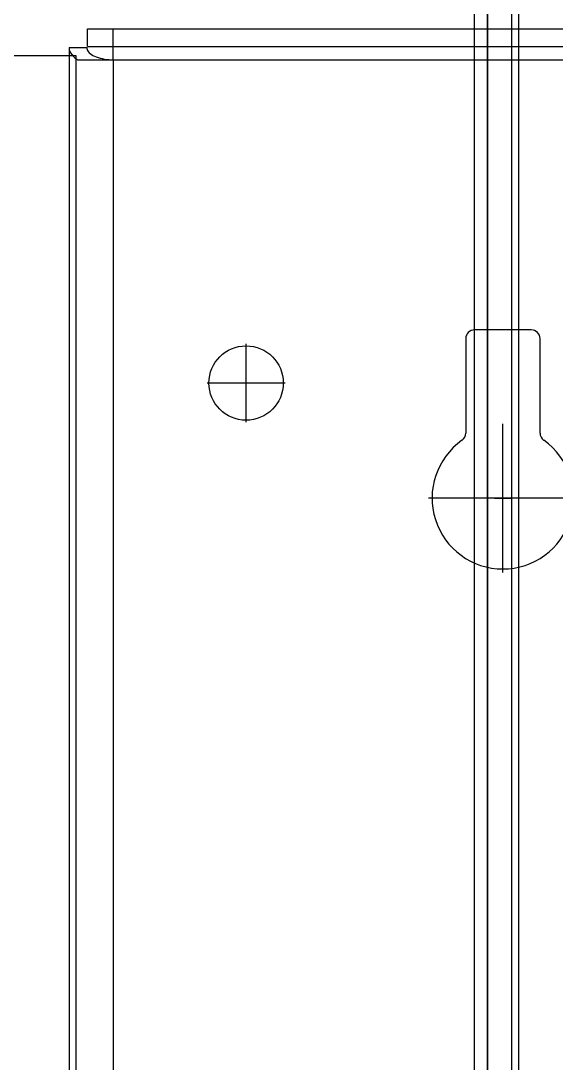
# Model space of a CAD drawing. Header units: millimetres. Extents: x 37984 to 70752, y 14140 to 37584.
# Drawn here: x 45267.3 to 45327.7, y 16595.6 to 16713.3 of the extents above; entities that cross this region are included whole.
import ezdxf

# ---------------------------------------------------------------- set-up
doc = ezdxf.new("R2010")
doc.units = ezdxf.units.MM
doc.layers.add('! NO PLOT !', color=7, linetype='Continuous', true_color=0xff75dd, plot=False)
doc.layers.add('000-PI-Oprema', color=30, linetype='Continuous', lineweight=5)
doc.layers.add('000-PI-ORMAR', color=2, linetype='Continuous')

# ---------------------------------------------------------------- blocks, each defined once
blk = doc.blocks.new('800mm bez ploce')
at = {"layer": '000-PI-ORMAR'}
for p, q in [((47129.52, 47274.57), (47129.52, 45290.07)), ((47126.01, 47254.07), (47126.01, 45303.07)), ((47128.73, 47254.07), (47128.73, 45303.07))]:
    blk.add_line(p, q, dxfattribs=at)
blk = doc.blocks.new('poveznica montaznih ploca 2100mm')
at = {"layer": '! NO PLOT !'}
for p, q in [((59474.64, 55744.27), (59568.44, 55744.27)), ((59474.64, 55742.27), (59474.64, 55744.27)), ((59477.54, 55740.77), (59477.54, 55744.27)), ((59472.54, 55742.17), (59474.54, 55742.17)), ((59472.54, 55742.17), (59472.54, 53847.74)), ((59474.64, 55742.27), (59477.54, 55742.27)), ((59477.54, 55742.27), (59565.54, 55742.27)), ((59473.54, 55740.77), (59477.54, 55740.77)), ((59477.54, 55740.77), (59565.54, 55740.77)), ((59477.54, 55740.77), (59477.54, 53837.74)), ((59524.74, 55710.27), (59518.34, 55710.27)), ((59517.34, 55709.27), (59517.34, 55698.61)), ((59525.74, 55698.61), (59525.74, 55709.27)), ((59492.54, 55699.86), (59492.54, 55708.68)), ((59496.95, 55704.27), (59488.13, 55704.27)), ((59521.54, 55682.87), (59521.54, 55699.67)), ((59529.94, 55691.27), (59513.14, 55691.27))]:
    blk.add_line(p, q, dxfattribs=at)
at = {"layer": '! NO PLOT !', "ltscale": 0.25}
blk.add_line((59520.58, 55691.27), (59522.49, 55691.27), dxfattribs=at)
at = {"layer": '! NO PLOT !'}
for points in [[(59472.54, 55742.17), (59472.56, 55741.96), (59472.61, 55741.76), (59472.71, 55741.56), (59472.84, 55741.37), (59473, 55741.18), (59473.21, 55741), (59473.44, 55740.83), (59473.54, 55740.77)], [(59474.54, 55742.17), (59474.55, 55742.04), (59474.58, 55741.92), (59474.64, 55741.8), (59474.72, 55741.69), (59474.82, 55741.57), (59474.94, 55741.47), (59475.08, 55741.36), (59475.24, 55741.27), (59475.41, 55741.18), (59475.61, 55741.09), (59475.82, 55741.02), (59476.04, 55740.95), (59476.27, 55740.9), (59476.51, 55740.85), (59476.76, 55740.81), (59477.02, 55740.79), (59477.27, 55740.77), (59477.54, 55740.77)]]:
    blk.add_lwpolyline(points, dxfattribs=at)
blk.add_circle((59492.54, 55704.27), 4.2, dxfattribs=at)
for centre, radius, start, end in [((59518.34, 55709.27), 1, 90, 180), ((59524.74, 55709.27), 1, 0, 90), ((59516.34, 55698.61), 1, 305.2944, 0), ((59526.74, 55698.61), 1, 180, 234.7056), ((59521.54, 55691.27), 8, 125.2944, 54.7056)]:
    blk.add_arc(centre, radius, start, end, dxfattribs=at)

msp = doc.modelspace()

# ---------------------------------------------------------------- linework, layer by layer
at = {"layer": '000-PI-ORMAR'}
for p, q in [((45318.483, 16761.404), (45318.483, 14776.904)), ((45319.983, 16761.404), (45319.983, 14776.904)), ((45319.995, 14776.904), (45319.995, 16761.404)), ((45319.983, 16740.904), (45319.983, 14789.904)), ((45319.983, 16740.904), (45319.983, 14789.904)), ((44974.483, 16709.404), (45273.483, 16709.404)), ((45273.483, 16709.404), (45273.483, 14819.404))]:
    msp.add_line(p, q, dxfattribs=at)

# ---------------------------------------------------------------- block references
at = {"layer": '! NO PLOT !'}
msp.add_blockref('poveznica montaznih ploca 2100mm', (-14199.817, -39031.862), dxfattribs=at)
at = {"layer": '000-PI-Oprema', "ltscale": 0.25}
msp.add_blockref('800mm bez ploce', (-1806.028, -30513.162), dxfattribs=at)

doc.saveas('drawing.dxf')
